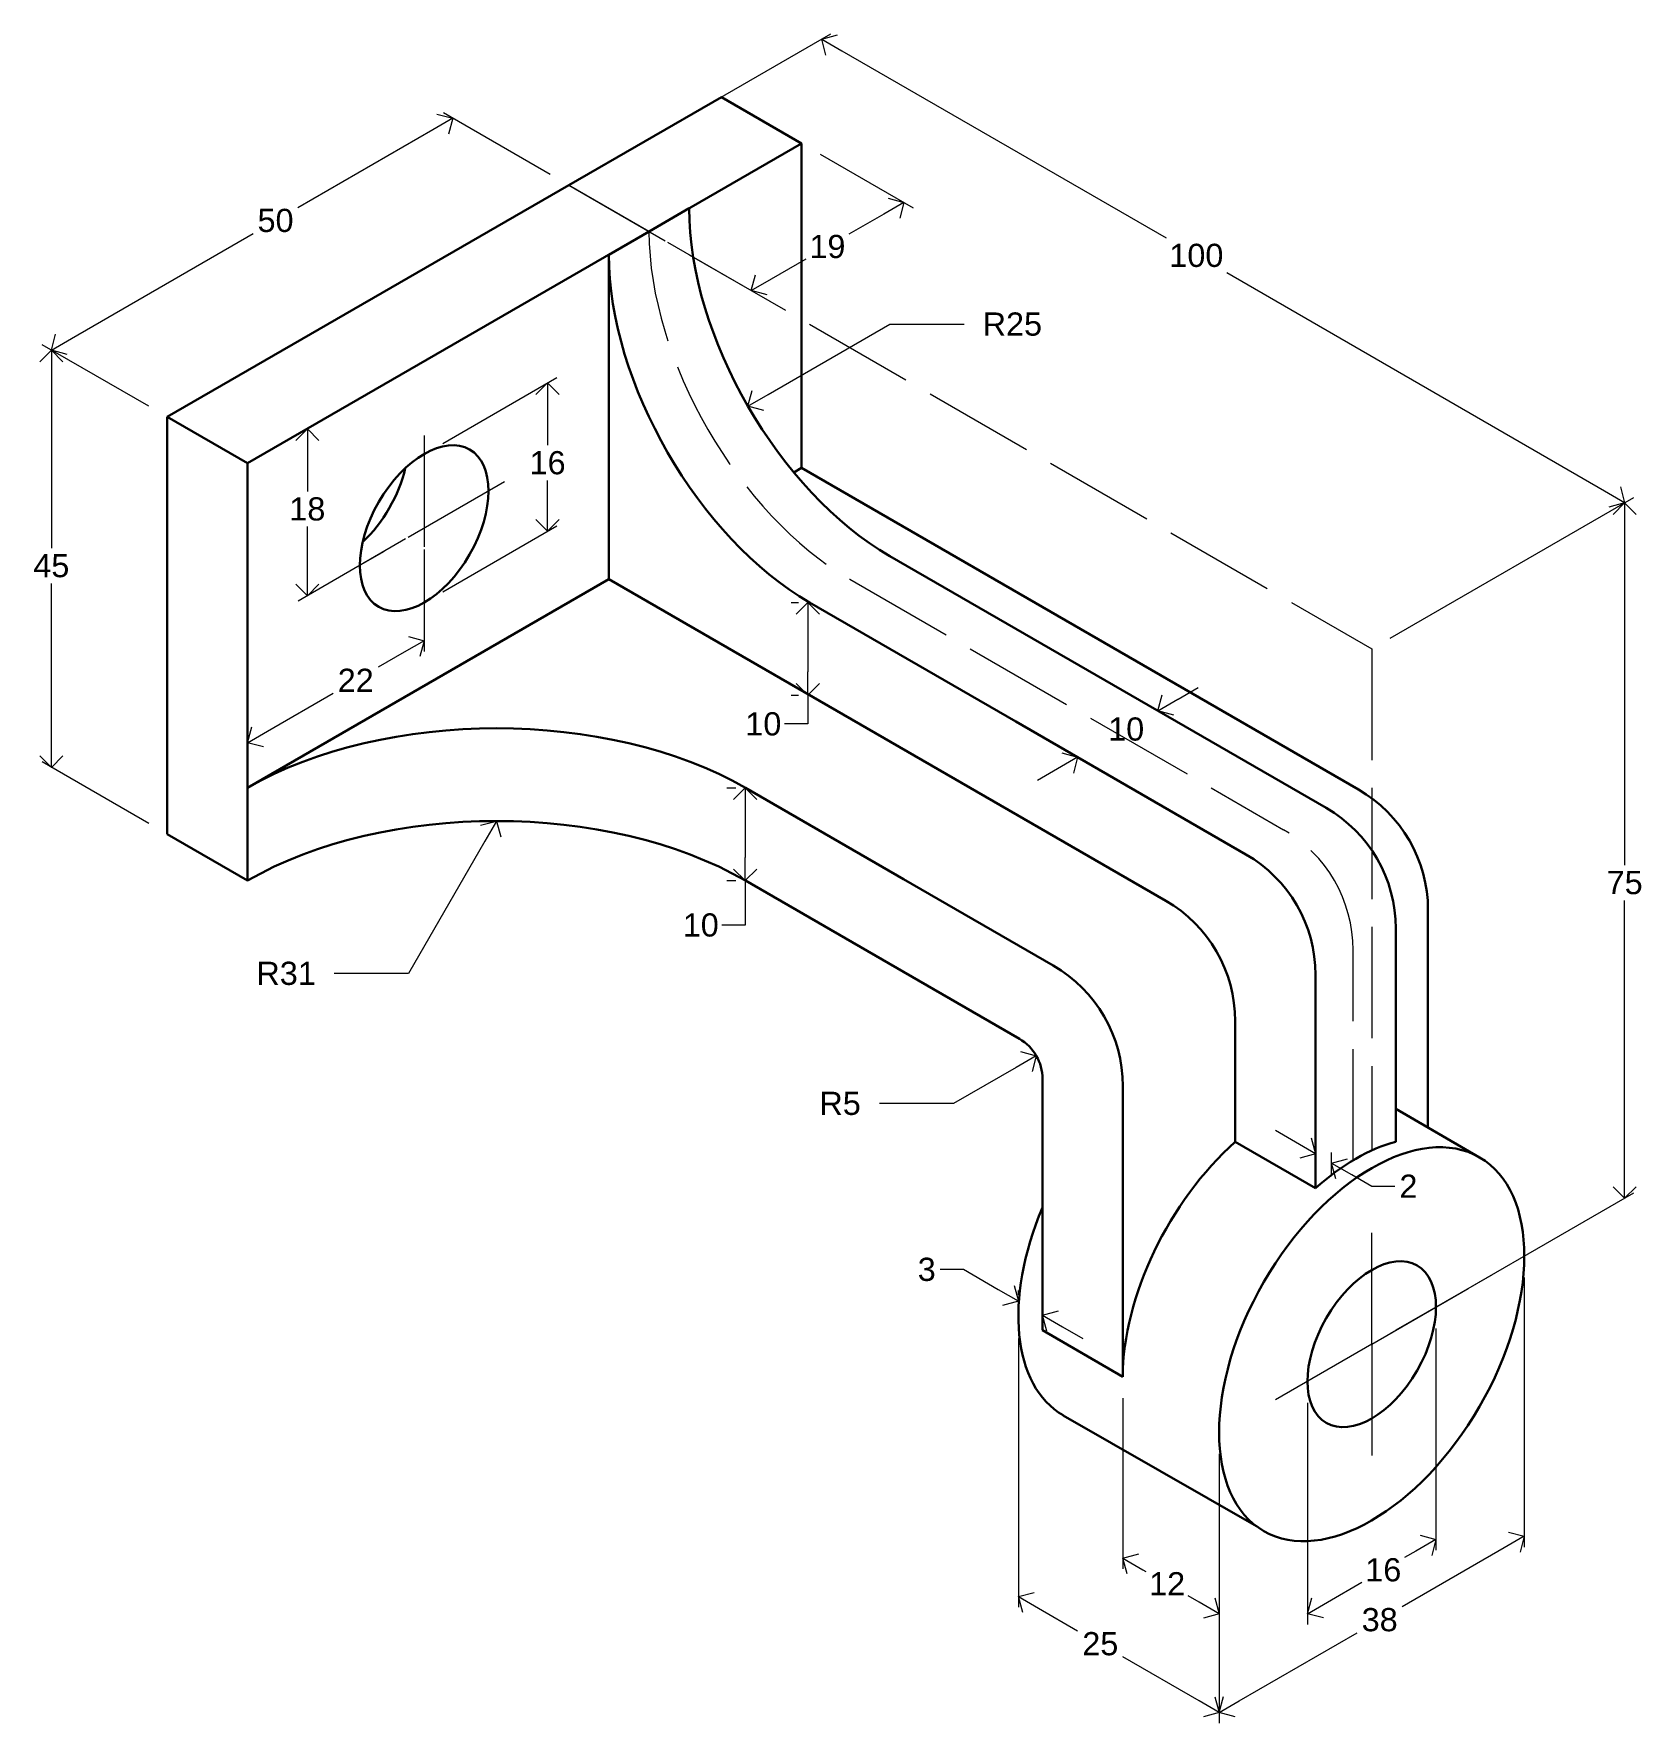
# Model space of a CAD drawing. Header units: millimetres. Extents: x 2888 to 3061, y 1740 to 1922.
import ezdxf
from ezdxf import colors
from ezdxf.entities.mleader import LeaderData, LeaderLine
from ezdxf.math import Vec2, Vec3

# ---------------------------------------------------------------- set-up
doc = ezdxf.new("R2010")
doc.units = ezdxf.units.MM
doc.linetypes.add('ACAD_ISO02W100', pattern=[15, 12, -3])
for name, color, linetype, lineweight in [('construction line', 160, 'ACAD_ISO02W100', 13), ('dims and leader lines', 90, 'Continuous', 13), ('object line', 7, 'Continuous', 30)]:
    doc.layers.add(name, color=color, linetype=linetype, lineweight=lineweight)
doc.styles.get("Standard").update_dxf_attribs({"font": 'arial.ttf'})
doc.dimstyles.new('ISO-25', dxfattribs={"dimtxt": 2.5, "dimasz": 2.5, "dimexe": 1, "dimexo": 2, "dimtad": 0, "dimtih": 1, "dimtoh": 1, "dimdec": 0, "dimdsep": 46, "dimtxsty": 'Standard', "dimblk": 'OPEN90', "dimcen": 1.5, "dimclrd": 3, "dimclre": 3, "dimclrt": 3, "dimadec": 0, "dimazin": 0, "dimtfac": 1, "dimtdec": 0, "dimtofl": 0, "dimtmove": 0, "dimatfit": 3, "dimldrblk": 'OPEN90', "dimfxl": 1, "dimlwd": 13, "dimlwe": 13, "dimarcsym": 0})

# ---------------------------------------------------------------- blocks, each defined once
blk = doc.blocks.new('_Open90')
at = {"color": 0, "linetype": 'ByBlock', "lineweight": -2}
for p, q in [((0, 0), (-1, 0)), ((-0.5, 0.5), (0, 0)), ((0, 0), (-0.5, -0.5))]:
    blk.add_line(p, q, dxfattribs=at)
blk = doc.blocks.new('*D11')
at = {"layer": 'Defpoints', "color": 0, "transparency": 16777216}
for p in [(2932.99, 1913.33), (2945.49, 1906.12), (2902.19, 1881.12)]:
    blk.add_point(p, dxfattribs=at)
at = {"layer": 'dims and leader lines', "color": 3, "linetype": 'Continuous', "lineweight": 13, "transparency": 16777216}
for p, q in [((2943.49, 1907.27), (2931.99, 1913.91)), ((2930.83, 1912.08), (2916.29, 1903.69)), ((2891.86, 1889.58), (2911.46, 1900.9)), ((2900.19, 1882.27), (2888.69, 1888.91))]:
    blk.add_line(p, q, dxfattribs=at)
at = {"layer": 'dims and leader lines', "color": 3, "lineweight": 13, "transparency": 16777216, "xscale": 2.5, "yscale": 2.5, "zscale": 2.5}
for p, rotation in [((2932.99, 1913.33), 29.99999999999989), ((2889.69, 1888.33), 209.9999999999999)]:
    blk.add_blockref('_Open90', p, dxfattribs=dict(at, rotation=rotation))
at = {"layer": 'dims and leader lines', "color": 3, "transparency": 16777216, "insert": (2913.87, 1902.3), "char_height": 2.5, "attachment_point": 5}
blk.add_mtext('50', dxfattribs=at)
blk = doc.blocks.new('*D12')
at = {"layer": 'Defpoints', "color": 0, "transparency": 16777216}
for p in [(2902.19, 1881.12), (2889.69, 1843.33), (2902.19, 1836.12)]:
    blk.add_point(p, dxfattribs=at)
at = {"layer": 'dims and leader lines', "color": 3, "linetype": 'Continuous', "lineweight": 13, "transparency": 16777216}
for p, q in [((2900.19, 1882.27), (2888.69, 1888.91)), ((2889.69, 1885.83), (2889.69, 1866.96)), ((2889.69, 1845.83), (2889.69, 1863.17)), ((2900.19, 1837.27), (2888.69, 1843.91))]:
    blk.add_line(p, q, dxfattribs=at)
at = {"layer": 'dims and leader lines', "color": 3, "lineweight": 13, "transparency": 16777216, "xscale": 2.5, "yscale": 2.5, "zscale": 2.5}
for p, rotation in [((2889.69, 1888.33), 90), ((2889.69, 1843.33), 270)]:
    blk.add_blockref('_Open90', p, dxfattribs=dict(at, rotation=rotation))
at = {"layer": 'dims and leader lines', "color": 3, "transparency": 16777216, "insert": (2889.69, 1865.07), "char_height": 2.5, "attachment_point": 5}
blk.add_mtext('45', dxfattribs=at)
blk = doc.blocks.new('*D13')
at = {"layer": 'Defpoints', "color": 0, "transparency": 16777216}
for p in [(2970.61, 1910.62), (2981.64, 1904.25), (2954.15, 1901.12)]:
    blk.add_point(p, dxfattribs=at)
at = {"layer": 'dims and leader lines', "color": 3, "linetype": 'Continuous', "lineweight": 13, "transparency": 16777216}
for p, q in [((2972.61, 1909.46), (2982.64, 1903.67)), ((2979.47, 1903), (2975.69, 1900.82)), ((2956.15, 1899.96), (2966.18, 1894.17)), ((2967.35, 1896), (2971.09, 1898.16))]:
    blk.add_line(p, q, dxfattribs=at)
at = {"layer": 'dims and leader lines', "color": 3, "lineweight": 13, "transparency": 16777216, "xscale": 2.5, "yscale": 2.5, "zscale": 2.5}
for p, rotation in [((2981.64, 1904.25), 30.00000000000003), ((2965.18, 1894.75), 210)]:
    blk.add_blockref('_Open90', p, dxfattribs=dict(at, rotation=rotation))
at = {"layer": 'dims and leader lines', "color": 3, "transparency": 16777216, "insert": (2973.39, 1899.49), "char_height": 2.5, "attachment_point": 5}
blk.add_mtext('19', dxfattribs=at)
blk = doc.blocks.new('*D15')
at = {"layer": 'Defpoints', "color": 0, "transparency": 16777216}
for p in [(2929.9, 1877.12), (2943.21, 1868.8), (2929.9, 1861.12)]:
    blk.add_point(p, dxfattribs=at)
at = {"layer": 'dims and leader lines', "color": 3, "linetype": 'Continuous', "lineweight": 13, "transparency": 16777216}
for p, q in [((2931.9, 1878.27), (2944.21, 1885.38)), ((2943.21, 1882.3), (2943.21, 1878.07)), ((2943.21, 1871.3), (2943.21, 1874.27)), ((2931.9, 1862.27), (2944.21, 1869.38))]:
    blk.add_line(p, q, dxfattribs=at)
at = {"layer": 'dims and leader lines', "color": 3, "lineweight": 13, "transparency": 16777216, "xscale": 2.5, "yscale": 2.5, "zscale": 2.5}
for p, rotation in [((2943.21, 1884.8), 90), ((2943.21, 1868.8), 270)]:
    blk.add_blockref('_Open90', p, dxfattribs=dict(at, rotation=rotation))
at = {"layer": 'dims and leader lines', "color": 3, "transparency": 16777216, "insert": (2943.21, 1876.17), "char_height": 2.5, "attachment_point": 5}
blk.add_mtext('16', dxfattribs=at)
blk = doc.blocks.new('*D16')
at = {"layer": 'Defpoints', "color": 0, "transparency": 16777216}
for p in [(2929.9, 1869.12), (2910.85, 1858.12), (2929.9, 1856.99)]:
    blk.add_point(p, dxfattribs=at)
at = {"layer": 'dims and leader lines', "color": 3, "linetype": 'Continuous', "lineweight": 13, "transparency": 16777216}
for p, q in [((2929.9, 1866.81), (2929.9, 1855.83)), ((2910.85, 1855.81), (2910.85, 1844.83)), ((2927.74, 1855.74), (2924.94, 1854.12)), ((2913.02, 1847.24), (2920.1, 1851.32))]:
    blk.add_line(p, q, dxfattribs=at)
at = {"layer": 'dims and leader lines', "color": 3, "lineweight": 13, "transparency": 16777216, "xscale": 2.5, "yscale": 2.5, "zscale": 2.5}
for p, rotation in [((2929.9, 1856.99), 29.99999999999974), ((2910.85, 1845.99), 209.9999999999997)]:
    blk.add_blockref('_Open90', p, dxfattribs=dict(at, rotation=rotation))
at = {"layer": 'dims and leader lines', "color": 3, "transparency": 16777216, "insert": (2922.52, 1852.72), "char_height": 2.5, "attachment_point": 5}
blk.add_mtext('22', dxfattribs=at)
blk = doc.blocks.new('*D17')
at = {"layer": 'Defpoints', "color": 0, "transparency": 16777216}
for p in [(2929.9, 1887.12), (2917.3, 1879.84), (2929.9, 1869.12)]:
    blk.add_point(p, dxfattribs=at)
at = {"layer": 'dims and leader lines', "color": 3, "linetype": 'Continuous', "lineweight": 13, "transparency": 16777216}
for p, q in [((2927.9, 1885.96), (2916.3, 1879.26)), ((2917.3, 1877.34), (2917.3, 1873.09)), ((2917.3, 1864.34), (2917.3, 1869.29)), ((2927.9, 1867.96), (2916.3, 1861.26))]:
    blk.add_line(p, q, dxfattribs=at)
at = {"layer": 'dims and leader lines', "color": 3, "lineweight": 13, "transparency": 16777216, "xscale": 2.5, "yscale": 2.5, "zscale": 2.5}
for p, rotation in [((2917.3, 1879.84), 90), ((2917.3, 1861.84), 270)]:
    blk.add_blockref('_Open90', p, dxfattribs=dict(at, rotation=rotation))
at = {"layer": 'dims and leader lines', "color": 3, "transparency": 16777216, "insert": (2917.3, 1871.19), "char_height": 2.5, "attachment_point": 5}
blk.add_mtext('18', dxfattribs=at)
blk = doc.blocks.new('*D18')
at = {"layer": 'Defpoints', "color": 0, "transparency": 16777216}
for p in [(2971.47, 1861.12), (2971.27, 1851.12), (2971.47, 1851.12)]:
    blk.add_point(p, dxfattribs=at)
at = {"layer": 'dims and leader lines', "color": 3, "linetype": 'Continuous', "lineweight": 13, "transparency": 16777216}
for p, q in [((2969.47, 1861.12), (2970.27, 1861.12)), ((2971.27, 1858.62), (2971.27, 1853.62)), ((2969.47, 1851.12), (2970.27, 1851.12)), ((2971.27, 1851.12), (2971.27, 1848.01)), ((2971.27, 1848.01), (2968.77, 1848.01))]:
    blk.add_line(p, q, dxfattribs=at)
at = {"layer": 'dims and leader lines', "color": 3, "lineweight": 13, "transparency": 16777216, "xscale": 2.5, "yscale": 2.5, "zscale": 2.5}
for p, rotation in [((2971.27, 1861.12), 90), ((2971.27, 1851.12), 270)]:
    blk.add_blockref('_Open90', p, dxfattribs=dict(at, rotation=rotation))
at = {"layer": 'dims and leader lines', "color": 3, "transparency": 16777216, "insert": (2966.48, 1848.01), "char_height": 2.5, "attachment_point": 5}
blk.add_mtext('10', dxfattribs=at)
blk = doc.blocks.new('*D19')
at = {"layer": 'Defpoints', "color": 0, "transparency": 16777216}
for p in [(2964.54, 1841.12), (2964.52, 1831.12), (2964.54, 1831.12)]:
    blk.add_point(p, dxfattribs=at)
at = {"layer": 'dims and leader lines', "color": 3, "linetype": 'Continuous', "lineweight": 13, "transparency": 16777216}
for p, q in [((2962.54, 1841.12), (2963.52, 1841.12)), ((2964.52, 1838.62), (2964.52, 1833.62)), ((2962.54, 1831.12), (2963.52, 1831.12)), ((2964.52, 1831.12), (2964.52, 1826.32)), ((2964.52, 1826.32), (2962.02, 1826.32))]:
    blk.add_line(p, q, dxfattribs=at)
at = {"layer": 'dims and leader lines', "color": 3, "lineweight": 13, "transparency": 16777216, "xscale": 2.5, "yscale": 2.5, "zscale": 2.5}
for p, rotation in [((2964.52, 1841.12), 90), ((2964.52, 1831.12), 270)]:
    blk.add_blockref('_Open90', p, dxfattribs=dict(at, rotation=rotation))
at = {"layer": 'dims and leader lines', "color": 3, "transparency": 16777216, "insert": (2959.73, 1826.32), "char_height": 2.5, "attachment_point": 5}
blk.add_mtext('10', dxfattribs=at)
blk = doc.blocks.new('*D27')
at = {"layer": 'Defpoints', "color": 0, "transparency": 16777216}
for p in [(3002.36, 1853.28), (3009.03, 1849.43), (2993.7, 1848.28)]:
    blk.add_point(p, dxfattribs=at)
at = {"layer": 'dims and leader lines', "color": 3, "linetype": 'Continuous', "lineweight": 13, "transparency": 16777216}
for p, q in [((3004.36, 1852.13), (3010.03, 1848.85)), ((3011.2, 1850.68), (3013.36, 1851.93)), ((2995.7, 1847.13), (3001.37, 1843.85)), ((2998.21, 1843.18), (2996.04, 1841.93))]:
    blk.add_line(p, q, dxfattribs=at)
at = {"layer": 'dims and leader lines', "color": 3, "lineweight": 13, "transparency": 16777216, "xscale": 2.5, "yscale": 2.5, "zscale": 2.5}
for p, rotation in [((3009.03, 1849.43), 209.9999999999997), ((3000.37, 1844.43), 29.99999999999973)]:
    blk.add_blockref('_Open90', p, dxfattribs=dict(at, rotation=rotation))
at = {"layer": 'dims and leader lines', "color": 3, "transparency": 16777216, "insert": (3005.61, 1847.45), "char_height": 2.5, "attachment_point": 5}
blk.add_mtext('10', dxfattribs=at)
blk = doc.blocks.new('*D28')
at = {"layer": 'Defpoints', "color": 0, "transparency": 16777216}
for p in [(2945.49, 1906.12), (3059.37, 1871.86), (3032.09, 1856.12)]:
    blk.add_point(p, dxfattribs=at)
at = {"layer": 'dims and leader lines', "color": 3, "linetype": 'Continuous', "lineweight": 13, "transparency": 16777216}
for p, q in [((2947.49, 1907.27), (2973.77, 1922.44)), ((2974.93, 1920.61), (3009.92, 1900.42)), ((3057.21, 1873.11), (3016.45, 1896.65)), ((3034.09, 1857.27), (3060.37, 1872.44))]:
    blk.add_line(p, q, dxfattribs=at)
at = {"layer": 'dims and leader lines', "color": 3, "lineweight": 13, "transparency": 16777216, "xscale": 2.5, "yscale": 2.5, "zscale": 2.5}
for p, rotation in [((2972.77, 1921.86), 150), ((3059.37, 1871.86), 329.9999999999999)]:
    blk.add_blockref('_Open90', p, dxfattribs=dict(at, rotation=rotation))
at = {"layer": 'dims and leader lines', "color": 3, "transparency": 16777216, "insert": (3013.18, 1898.53), "char_height": 2.5, "attachment_point": 5}
blk.add_mtext('100', dxfattribs=at)
blk = doc.blocks.new('*D29')
at = {"layer": 'Defpoints', "color": 0, "transparency": 16777216}
for p in [(3032.09, 1856.12), (3059.37, 1796.86), (3032.09, 1781.12)]:
    blk.add_point(p, dxfattribs=at)
at = {"layer": 'dims and leader lines', "color": 3, "linetype": 'Continuous', "lineweight": 13, "transparency": 16777216}
for p, q in [((3034.09, 1857.27), (3060.37, 1872.44)), ((3059.37, 1869.36), (3059.37, 1832.79)), ((3059.37, 1799.36), (3059.37, 1828.99)), ((3034.09, 1782.27), (3060.37, 1797.44))]:
    blk.add_line(p, q, dxfattribs=at)
at = {"layer": 'dims and leader lines', "color": 3, "lineweight": 13, "transparency": 16777216, "xscale": 2.5, "yscale": 2.5, "zscale": 2.5}
for p, rotation in [((3059.37, 1871.86), 90), ((3059.37, 1796.86), 270)]:
    blk.add_blockref('_Open90', p, dxfattribs=dict(at, rotation=rotation))
at = {"layer": 'dims and leader lines', "color": 3, "transparency": 16777216, "insert": (3059.37, 1830.89), "char_height": 2.5, "attachment_point": 5}
blk.add_mtext('75', dxfattribs=at)
blk = doc.blocks.new('*D30')
at = {"layer": 'Defpoints', "color": 0, "transparency": 16777216}
for p in [(3039.02, 1785.12), (3025.17, 1777.12), (3039.02, 1760.06)]:
    blk.add_point(p, dxfattribs=at)
at = {"layer": 'dims and leader lines', "color": 3, "linetype": 'Continuous', "lineweight": 13, "transparency": 16777216}
for p, q in [((3039.02, 1782.81), (3039.02, 1758.91)), ((3025.17, 1774.81), (3025.17, 1750.91)), ((3036.86, 1758.81), (3035.64, 1758.11)), ((3027.33, 1753.31), (3031.04, 1755.45))]:
    blk.add_line(p, q, dxfattribs=at)
at = {"layer": 'dims and leader lines', "color": 3, "lineweight": 13, "transparency": 16777216, "xscale": 2.5, "yscale": 2.5, "zscale": 2.5}
for p, rotation in [((3039.02, 1760.06), 30.00000000000044), ((3025.17, 1752.06), 210.0000000000004)]:
    blk.add_blockref('_Open90', p, dxfattribs=dict(at, rotation=rotation))
at = {"layer": 'dims and leader lines', "color": 3, "transparency": 16777216, "insert": (3033.34, 1756.78), "char_height": 2.5, "attachment_point": 5}
blk.add_mtext('16', dxfattribs=at)
blk = doc.blocks.new('*D31')
at = {"layer": 'Defpoints', "color": 0, "transparency": 16777216}
for p in [(3048.55, 1790.62), (3015.64, 1771.62), (3048.55, 1760.41)]:
    blk.add_point(p, dxfattribs=at)
at = {"layer": 'dims and leader lines', "color": 3, "linetype": 'Continuous', "lineweight": 13, "transparency": 16777216}
for p, q in [((3048.55, 1788.31), (3048.55, 1759.25)), ((3015.64, 1769.31), (3015.64, 1740.25)), ((3046.38, 1759.16), (3035.37, 1752.79)), ((3017.8, 1742.66), (3030.53, 1750))]:
    blk.add_line(p, q, dxfattribs=at)
at = {"layer": 'dims and leader lines', "color": 3, "lineweight": 13, "transparency": 16777216, "xscale": 2.5, "yscale": 2.5, "zscale": 2.5}
for p, rotation in [((3048.55, 1760.41), 30.00000000000003), ((3015.64, 1741.41), 210)]:
    blk.add_blockref('_Open90', p, dxfattribs=dict(at, rotation=rotation))
at = {"layer": 'dims and leader lines', "color": 3, "transparency": 16777216, "insert": (3032.95, 1751.4), "char_height": 2.5, "attachment_point": 5}
blk.add_mtext('38', dxfattribs=at)
blk = doc.blocks.new('*D32')
at = {"layer": 'Defpoints', "color": 0, "transparency": 16777216}
for p in [(3005.25, 1777.62), (3015.64, 1771.62), (3015.64, 1752.05)]:
    blk.add_point(p, dxfattribs=at)
at = {"layer": 'dims and leader lines', "color": 3, "linetype": 'Continuous', "lineweight": 13, "transparency": 16777216}
for p, q in [((3005.25, 1775.31), (3005.25, 1756.9)), ((3015.64, 1769.31), (3015.64, 1750.9)), ((3007.41, 1756.8), (3007.74, 1756.61)), ((3013.47, 1753.3), (3012.31, 1753.97))]:
    blk.add_line(p, q, dxfattribs=at)
at = {"layer": 'dims and leader lines', "color": 3, "lineweight": 13, "transparency": 16777216, "xscale": 2.5, "yscale": 2.5, "zscale": 2.5}
for p, rotation in [((3005.25, 1758.05), 150.0000000000004), ((3015.64, 1752.05), 330.0000000000004)]:
    blk.add_blockref('_Open90', p, dxfattribs=dict(at, rotation=rotation))
at = {"layer": 'dims and leader lines', "color": 3, "transparency": 16777216, "insert": (3010.03, 1755.29), "char_height": 2.5, "attachment_point": 5}
blk.add_mtext('12', dxfattribs=at)
blk = doc.blocks.new('*D33')
at = {"layer": 'Defpoints', "color": 0, "transparency": 16777216}
for p in [(2993.99, 1784.04), (3015.64, 1771.54), (3015.64, 1741.4)]:
    blk.add_point(p, dxfattribs=at)
at = {"layer": 'dims and leader lines', "color": 3, "linetype": 'Continuous', "lineweight": 13, "transparency": 16777216}
for p, q in [((2993.99, 1781.73), (2993.99, 1752.75)), ((3015.64, 1769.23), (3015.64, 1740.25)), ((2996.15, 1752.65), (3000.37, 1750.22)), ((3013.47, 1742.65), (3005.26, 1747.4))]:
    blk.add_line(p, q, dxfattribs=at)
at = {"layer": 'dims and leader lines', "color": 3, "lineweight": 13, "transparency": 16777216, "xscale": 2.5, "yscale": 2.5, "zscale": 2.5}
for p, rotation in [((2993.99, 1753.9), 150.0000000000001), ((3015.64, 1741.4), 330.0000000000001)]:
    blk.add_blockref('_Open90', p, dxfattribs=dict(at, rotation=rotation))
at = {"layer": 'dims and leader lines', "color": 3, "transparency": 16777216, "insert": (3002.82, 1748.81), "char_height": 2.5, "attachment_point": 5}
blk.add_mtext('25', dxfattribs=at)
blk = doc.blocks.new('*D34')
at = {"layer": 'Defpoints', "color": 0, "transparency": 16777216}
for p in [(2993.99, 1785.75), (2993.99, 1784.12), (2996.59, 1782.62)]:
    blk.add_point(p, dxfattribs=at)
at = {"layer": 'dims and leader lines', "color": 3, "linetype": 'Continuous', "lineweight": 13, "transparency": 16777216}
for p, q in [((2988.05, 1789.18), (2985.55, 1789.18)), ((2991.82, 1787), (2988.05, 1789.18)), ((2993.99, 1786.43), (2993.99, 1786.91)), ((2996.59, 1784.93), (2996.59, 1785.41)), ((2998.75, 1783), (3000.92, 1781.75))]:
    blk.add_line(p, q, dxfattribs=at)
at = {"layer": 'dims and leader lines', "color": 3, "lineweight": 13, "transparency": 16777216, "xscale": 2.5, "yscale": 2.5, "zscale": 2.5}
for p, rotation in [((2993.99, 1785.75), 329.9999999999984), ((2996.59, 1784.25), 149.9999999999984)]:
    blk.add_blockref('_Open90', p, dxfattribs=dict(at, rotation=rotation))
at = {"layer": 'dims and leader lines', "color": 3, "transparency": 16777216, "insert": (2984.1, 1789.18), "char_height": 2.5, "attachment_point": 5}
blk.add_mtext('3', dxfattribs=at)
blk = doc.blocks.new('*D35')
at = {"layer": 'Defpoints', "color": 0, "transparency": 16777216}
for p in [(3027.76, 1800.66), (3026.03, 1797.95), (3027.76, 1796.95)]:
    blk.add_point(p, dxfattribs=at)
at = {"layer": 'dims and leader lines', "color": 3, "linetype": 'Continuous', "lineweight": 13, "transparency": 16777216}
for p, q in [((3023.87, 1802.91), (3021.7, 1804.16)), ((3026.03, 1800.26), (3026.03, 1802.81)), ((3027.76, 1799.26), (3027.76, 1801.81)), ((3029.93, 1799.41), (3032.09, 1798.16)), ((3032.09, 1798.16), (3034.59, 1798.16))]:
    blk.add_line(p, q, dxfattribs=at)
at = {"layer": 'dims and leader lines', "color": 3, "lineweight": 13, "transparency": 16777216, "xscale": 2.5, "yscale": 2.5, "zscale": 2.5}
for p, rotation in [((3026.03, 1801.66), 329.9999999999962), ((3027.76, 1800.66), 149.9999999999962)]:
    blk.add_blockref('_Open90', p, dxfattribs=dict(at, rotation=rotation))
at = {"layer": 'dims and leader lines', "color": 3, "transparency": 16777216, "insert": (3036.05, 1798.16), "char_height": 2.5, "attachment_point": 5}
blk.add_mtext('2', dxfattribs=at)

msp = doc.modelspace()

# ---------------------------------------------------------------- linework, layer by layer
at = {"layer": 'construction line'}
for p, q in [((2954.15, 1901.12), (2945.49, 1906.12)), ((2929.9, 1879.12), (2929.9, 1859.12)), ((2910.85, 1876.12), (2910.85, 1858.12)), ((2938.56, 1874.12), (2921.24, 1864.12)), ((2975.8, 1863.62), (3022.58, 1836.61)), ((3030.08, 1800.95), (3030.08, 1823.62)), ((3045.08, 1788.62), (3019.1, 1773.62)), ((3032.09, 1781.12), (3045.08, 1788.62))]:
    msp.add_line(p, q, dxfattribs=at)
at = {"layer": 'construction line', "color": 30, "true_color": 0xf26722}
for p, q in [((2945.49, 1906.12), (3032.09, 1856.12)), ((3032.09, 1856.12), (3032.09, 1802.01)), ((3032.09, 1781.12), (3032.09, 1796.12)), ((3032.09, 1781.12), (3032.09, 1766.12))]:
    msp.add_line(p, q, dxfattribs=at)
at = {"layer": 'construction line'}
msp.add_arc((3015.08, 1823.62), 15, 0, 60, dxfattribs=at)
msp.add_ellipse((2975.8, 1888.62), major_axis=(15.31, -26.52), ratio=0.57735, start_param=3.926991, end_param=5.497787, dxfattribs=at)
at = {"layer": 'object line'}
for p, q in [((2945.49, 1906.12), (2961.95, 1915.62)), ((2961.95, 1915.62), (2970.61, 1910.62)), ((2970.61, 1910.62), (2910.85, 1876.12)), ((2970.61, 1910.62), (2970.61, 1875.62)), ((2902.19, 1881.12), (2945.49, 1906.12)), ((2954.15, 1901.12), (2958.48, 1903.62)), ((2954.15, 1901.12), (2949.82, 1898.62)), ((2949.82, 1873.62), (2949.82, 1898.62)), ((2902.19, 1881.12), (2902.19, 1836.12)), ((2910.85, 1876.12), (2902.19, 1881.12)), ((2910.85, 1876.12), (2910.85, 1831.12)), ((2969.78, 1875.14), (2970.61, 1875.62)), ((2970.61, 1875.62), (3005.83, 1855.28)), ((2949.82, 1873.62), (2949.82, 1863.62)), ((2980.13, 1866.12), (3002.36, 1853.28)), ((2910.85, 1841.12), (2949.82, 1863.62)), ((2949.82, 1863.62), (3009.87, 1828.95)), ((2971.47, 1861.12), (2993.7, 1848.28)), ((3005.83, 1855.28), (3030.66, 1840.95)), ((3002.36, 1853.28), (3027.19, 1838.95)), ((2993.7, 1848.28), (3018.53, 1833.95)), ((2981.58, 1831.28), (2964.54, 1841.12)), ((2910.85, 1831.12), (2902.19, 1836.12)), ((2964.54, 1831.12), (2981.58, 1821.28)), ((2997.75, 1821.95), (2981.58, 1831.28)), ((3038.16, 1804.49), (3038.16, 1827.96)), ((3034.69, 1802.95), (3034.69, 1825.96)), ((2981.58, 1821.28), (2994.09, 1814.06)), ((3026.03, 1797.95), (3026.03, 1820.96)), ((3017.37, 1802.95), (3017.37, 1815.96)), ((2996.59, 1782.62), (2996.59, 1809.73)), ((3005.25, 1777.62), (3005.25, 1808.96)), ((3034.69, 1806.49), (3043.73, 1801.27)), ((3026.03, 1797.95), (3017.37, 1802.95)), ((2996.59, 1782.62), (3005.25, 1777.62)), ((3019.65, 1761.5), (2998.83, 1773.45))]:
    msp.add_line(p, q, dxfattribs=at)
for centre, radius in [((3023.16, 1827.96), 15), ((3019.69, 1825.96), 15), ((3011.03, 1820.96), 15), ((3002.37, 1815.96), 15), ((2990.25, 1808.96), 15), ((2991.59, 1809.73), 5)]:
    msp.add_arc(centre, radius, 0, 60, dxfattribs=at)
for centre, major_axis, start_param, end_param in [((2980.13, 1891.12), (15.31, -26.52), 3.926991, 5.497787), ((2971.47, 1886.12), (15.31, -26.52), 3.926991, 5.497787), ((2921.24, 1874.12), (-4.9, -8.49), 7.367287, 8.340677), ((2937.7, 1825.62), (-37.97, 0), 3.926991, 5.497787), ((2937.7, 1815.62), (-37.97, 0), 3.926991, 5.497787), ((3021.7, 1787.12), (-11.64, -20.15), 10.47647, 11.780972), ((3030.36, 1782.12), (-11.64, -20.15), 9.943882, 10.47647), ((3010.44, 1793.62), (-11.64, -20.15), 4.928166, 6.284634)]:
    msp.add_ellipse(centre, major_axis=major_axis, ratio=0.57735, start_param=start_param, end_param=end_param, dxfattribs=at)
for centre, major_axis in [((2929.9, 1869.12), (-4.9, -8.49)), ((3032.09, 1781.12), (-11.64, -20.15)), ((3032.09, 1781.12), (-4.9, -8.49))]:
    msp.add_ellipse(centre, major_axis=major_axis, ratio=0.57735, dxfattribs=at)

# ---------------------------------------------------------------- dimensions: what is measured, and where the dimension line sits
at = {"layer": 'dims and leader lines'}
for base, p1, p2, angle, picture, middle, dimtype in [((3059.37, 1871.86), (2945.49, 1906.12), (3032.09, 1856.12), 330, '*D28', (3013.18, 1898.53), 161), ((2932.99, 1913.33), (2902.19, 1881.12), (2945.49, 1906.12), 30, '*D11', (2913.87, 1902.3), 161), ((2981.64, 1904.25), (2954.15, 1901.12), (2970.61, 1910.62), 30, '*D13', (2973.39, 1899.49), 161), ((2889.69, 1843.33), (2902.19, 1881.12), (2902.19, 1836.12), 90, '*D12', (2889.69, 1865.07), 160), ((2917.3, 1879.84), (2929.9, 1869.12), (2929.9, 1887.12), 90, '*D17', (2917.3, 1871.19), 160), ((2943.21, 1868.8), (2929.9, 1877.12), (2929.9, 1861.12), 90, '*D15', (2943.21, 1876.17), 160), ((3059.37, 1796.86), (3032.09, 1856.12), (3032.09, 1781.12), 90, '*D29', (3059.37, 1830.89), 160), ((2929.9, 1856.99), (2910.85, 1858.12), (2929.9, 1869.12), 30, '*D16', (2922.52, 1852.72), 161), ((2971.27, 1851.12), (2971.47, 1861.12), (2971.47, 1851.12), 90, '*D18', (2966.48, 1848.01), 160), ((3009.03, 1849.43), (2993.7, 1848.28), (3002.36, 1853.28), 30, '*D27', (3005.61, 1847.45), 161), ((2964.52, 1831.12), (2964.54, 1841.12), (2964.54, 1831.12), 90, '*D19', (2959.73, 1826.32), 160), ((3027.76, 1800.66), (3026.03, 1797.95), (3027.76, 1796.95), 330, '*D35', (3036.05, 1798.16), 161), ((2993.99, 1785.75), (2996.59, 1782.62), (2993.99, 1784.12), 150, '*D34', (2984.1, 1789.18), 161), ((3048.55, 1760.41), (3015.64, 1771.62), (3048.55, 1790.62), 30, '*D31', (3032.95, 1751.4), 161), ((3015.64, 1741.4), (2993.99, 1784.04), (3015.64, 1771.54), 330, '*D33', (3002.82, 1748.81), 161), ((3039.02, 1760.06), (3025.17, 1777.12), (3039.02, 1785.12), 30, '*D30', (3033.34, 1756.78), 161), ((3015.64, 1752.05), (3005.25, 1777.62), (3015.64, 1771.62), 330, '*D32', (3010.03, 1755.29), 161)]:
    dim = msp.add_linear_dim(base=base, p1=p1, p2=p2, angle=angle, dimstyle='ISO-25', dxfattribs=at)
    dim.commit()
    dim.dimension.update_dxf_attribs({"geometry": picture, "text_midpoint": middle, "dimtype": dimtype})

# ---------------------------------------------------------------- leaders
ml = msp.add_multileader_mtext('Standard', dxfattribs=at)
ml.set_content('R25', color=256)
ml.set_leader_properties(color=256, linetype='Continuous', lineweight=13)
ml.set_arrow_properties(name='OPEN90')
ml.build(insert=Vec2(0, 0))
ml.multileader.update_dxf_attribs({"arrow_head_size": 2.5})
ctx = ml.context
ctx.base_point, ctx.char_height, ctx.arrow_head_size, ctx.plane_origin = Vec3(2988.13, 1891.12), 2.5, 2.5, Vec3(2964.82, 1882.28)
notes = []
notes.append((ctx, [(0, (1, 1, 0), (2980.13, 1891.12), (1, 0), 8, [(0, [(2964.82, 1882.28)], 0, [])])]))
ctx.mtext.insert, ctx.mtext.flow_direction = Vec3(2990.13, 1892.39), 5
ml = msp.add_multileader_mtext('Standard', dxfattribs=at)
ml.set_content('R31', color=256)
ml.set_leader_properties(color=256, linetype='Continuous', lineweight=13)
ml.set_arrow_properties(name='OPEN90')
ml.build(insert=Vec2(0, 0))
ml.multileader.update_dxf_attribs({"arrow_head_size": 2.5})
ctx = ml.context
ctx.base_point, ctx.char_height, ctx.arrow_head_size, ctx.plane_origin = Vec3(2910.71, 1821.1), 2.5, 2.5, Vec3(2937.7, 1837.54)
ctx.text_align_type = 2
notes.append((ctx, [(0, (1, 1, 0), (2928.21, 1821.1), (-1, 0), 8, [(0, [(2937.7, 1837.54)], 0, [])])]))
ctx.mtext.insert, ctx.mtext.alignment, ctx.mtext.flow_direction = Vec3(2918.21, 1822.37), 3, 5
ml = msp.add_multileader_mtext('Standard', dxfattribs=at)
ml.set_content('R5', color=256)
ml.set_leader_properties(color=256, linetype='Continuous', lineweight=13)
ml.set_arrow_properties(name='OPEN90')
ml.build(insert=Vec2(0, 0))
ml.multileader.update_dxf_attribs({"arrow_head_size": 2.5})
ctx = ml.context
ctx.base_point, ctx.char_height, ctx.arrow_head_size, ctx.plane_origin = Vec3(2970.94, 1807.07), 2.5, 2.5, Vec3(2995.92, 1812.23)
ctx.text_align_type = 2
notes.append((ctx, [(0, (1, 1, 0), (2986.99, 1807.07), (-1, 0), 8, [(0, [(2995.92, 1812.23)], 0, [])])]))
ctx.mtext.insert, ctx.mtext.alignment, ctx.mtext.flow_direction = Vec3(2976.99, 1808.35), 3, 5
for ctx, leaders in notes:
    for number, flags, end, landing, length, lines in leaders:
        leader = LeaderData()
        leader.index, (leader.has_last_leader_line, leader.has_dogleg_vector, leader.attachment_direction) = number, flags
        leader.last_leader_point, leader.dogleg_vector, leader.dogleg_length = Vec3(end), Vec3(landing), length
        for number, points, colour, breaks in lines:
            line = LeaderLine()
            line.index, line.vertices, line.color, line.breaks = number, Vec3.list(points), colors.encode_raw_color(colour), breaks
            leader.lines.append(line)
        ctx.leaders.append(leader)

doc.saveas('drawing.dxf')
